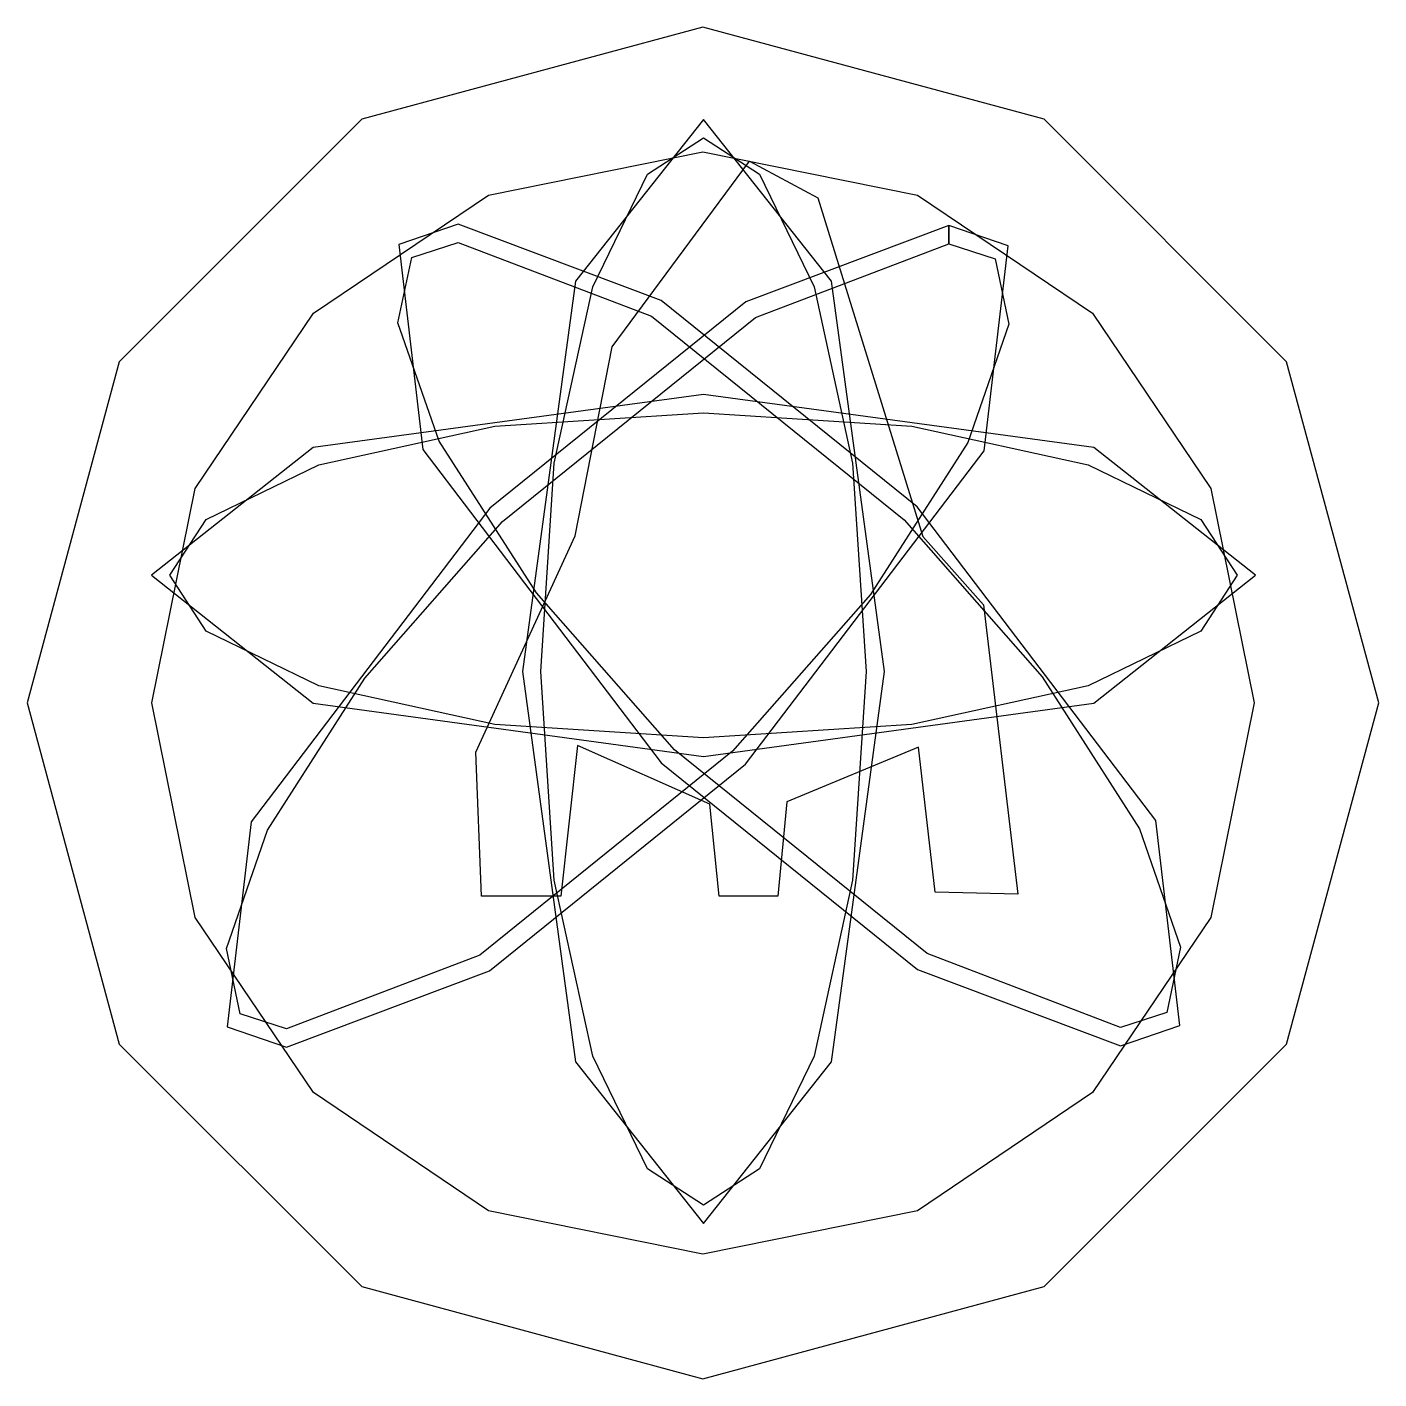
# Model space of a CAD drawing. Extents: x 6.1 to 24.1, y -11 to 6.9.
import ezdxf

# ---------------------------------------------------------------- set-up
doc = ezdxf.new("R2010")
doc.units = 0
doc.layers.get('0').update_dxf_attribs({"linetype": 'continuous'})

msp = doc.modelspace()

# ---------------------------------------------------------------- linework, layer by layer
at = {"color": 0}
for points in [[(15.104, 6.946), (10.578, 5.721), (7.36, 2.504), (6.136, -2.023), (7.36, -6.55), (10.578, -9.767), (15.104, -10.992), (19.631, -9.767), (22.848, -6.55), (24.073, -2.023), (22.848, 2.504), (19.631, 5.721)], [(15.11, 5.72), (13.413, 3.574), (12.709, -1.606), (13.413, -6.785), (15.11, -8.931), (16.808, -6.785), (17.512, -1.606), (16.808, 3.574)], [(15.11, 5.476), (15.852, 4.995), (16.577, 3.498), (17.089, 1.161), (17.268, -1.606), (17.089, -4.372), (16.577, -6.709), (15.852, -8.206), (15.11, -8.687), (14.369, -8.206), (13.644, -6.709), (13.131, -4.372), (12.953, -1.606), (13.131, 1.161), (13.644, 3.498), (14.369, 4.995)], [(15.104, 5.288), (17.95, 4.714), (20.274, 3.147), (21.842, 0.822), (22.415, -2.023), (21.842, -4.868), (20.274, -7.193), (17.95, -8.76), (15.104, -9.334), (12.259, -8.76), (9.935, -7.193), (8.367, -4.868), (7.793, -2.023), (8.367, 0.822), (9.935, 3.147), (12.259, 4.714)], [(13.406, 0.194), (13.897, 2.703), (15.722, 5.166), (16.628, 4.681), (18.022, 0.185), (18.825, -0.719), (19.281, -4.56), (18.184, -4.535), (17.964, -2.61), (16.218, -3.333), (16.097, -4.584), (15.317, -4.584), (15.194, -3.365), (13.439, -2.586), (13.217, -4.584), (12.165, -4.584), (12.091, -2.677)], [(18.366, 4.314), (18.366, 4.07), (18.979, 3.869), (19.163, 3.004), (18.617, 1.434), (17.327, -0.582), (15.497, -2.664), (12.144, -5.367), (9.578, -6.347), (8.964, -6.146), (8.78, -5.281), (9.326, -3.71), (10.616, -1.695), (12.446, 0.387), (15.799, 3.09), (18.366, 4.07)], [(18.366, 4.314), (18.366, 4.07), (18.979, 3.869), (19.163, 3.004), (18.617, 1.434), (17.327, -0.582), (15.497, -2.664), (12.144, -5.367), (9.578, -6.347), (8.964, -6.146), (8.78, -5.281), (9.326, -3.71), (10.616, -1.695), (12.446, 0.387), (15.799, 3.09), (18.366, 4.07)], [(18.366, 4.314), (15.672, 3.298), (12.274, 0.56), (9.108, -3.6), (8.792, -6.318), (9.578, -6.591), (12.271, -5.575), (15.67, -2.836), (18.835, 1.324), (19.151, 4.041)], [(18.366, 4.314), (15.672, 3.298), (12.274, 0.56), (9.108, -3.6), (8.792, -6.318), (9.578, -6.591), (12.271, -5.575), (15.67, -2.836), (18.835, 1.324), (19.151, 4.041)], [(11.855, 4.332), (11.07, 4.059), (11.386, 1.342), (14.551, -2.818), (17.95, -5.557), (20.643, -6.573), (21.429, -6.3), (21.112, -3.582), (17.947, 0.578), (14.549, 3.316)], [(11.855, 4.088), (14.422, 3.108), (17.774, 0.405), (19.605, -1.677), (20.895, -3.692), (21.441, -5.263), (21.256, -6.128), (20.643, -6.329), (18.077, -5.349), (14.724, -2.646), (12.894, -0.563), (11.604, 1.452), (11.057, 3.022), (11.242, 3.887)], [(15.11, 2.072), (9.931, 1.368), (7.785, -0.329), (9.931, -2.027), (15.11, -2.731), (20.29, -2.027), (22.436, -0.329), (20.29, 1.368)], [(15.11, 1.828), (17.877, 1.649), (20.214, 1.137), (21.711, 0.412), (22.192, -0.329), (21.711, -1.071), (20.214, -1.796), (17.877, -2.308), (15.11, -2.487), (12.344, -2.308), (10.007, -1.796), (8.51, -1.071), (8.029, -0.329), (8.51, 0.412), (10.007, 1.137), (12.344, 1.649)]]:
    msp.add_lwpolyline(points, close=True, dxfattribs=at)

doc.saveas('drawing.dxf')
